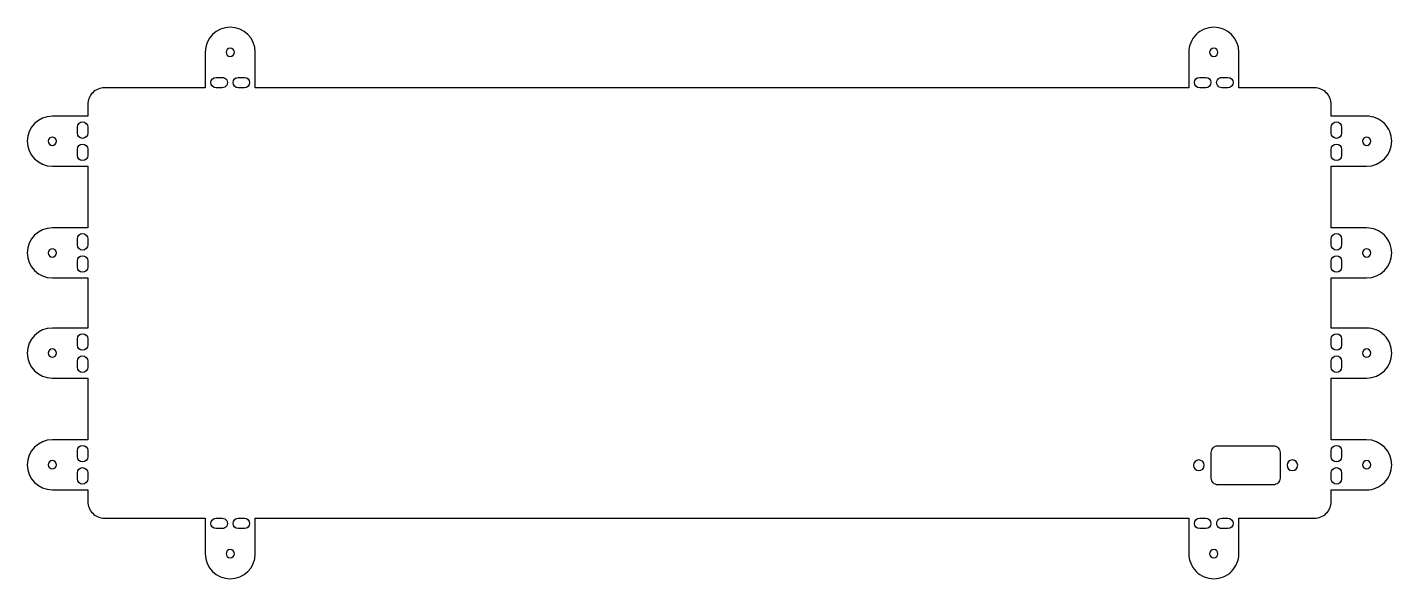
# Model space of a CAD drawing. Header units: millimetres. Extents: x -68 to 340, y -18 to 147.
import ezdxf

# ---------------------------------------------------------------- set-up
doc = ezdxf.new("R2010")
doc.units = ezdxf.units.MM
doc.layers.get('0').update_dxf_attribs({"linetype": 'CONTINUOUS'})

msp = doc.modelspace()

# ---------------------------------------------------------------- linework, layer by layer
for p, q in [((-53.26, 115.35), (-53.26, 117.17)), ((-50.13, 117.17), (-50.13, 115.35)), ((322.13, 115.35), (322.13, 117.17)), ((325.26, 117.17), (325.26, 115.35)), ((-53.26, 108.7), (-53.26, 110.52)), ((-50.13, 110.52), (-50.13, 108.7)), ((322.13, 108.7), (322.13, 110.52)), ((325.26, 110.52), (325.26, 108.7)), ((-53.26, 81.88), (-53.26, 83.7)), ((-50.13, 83.7), (-50.13, 81.88)), ((322.13, 81.88), (322.13, 83.7)), ((325.26, 83.7), (325.26, 81.88)), ((-53.26, 75.23), (-53.26, 77.05)), ((-50.13, 77.05), (-50.13, 75.23)), ((-53.26, 51.88), (-53.26, 53.7)), ((-50.13, 53.7), (-50.13, 51.88)), ((-53.26, 45.23), (-53.26, 47.05)), ((-50.13, 47.05), (-50.13, 45.23)), ((322.13, 45.23), (322.13, 47.05)), ((325.26, 47.05), (325.26, 45.23)), ((-53.26, 18.42), (-53.26, 20.23)), ((-50.13, 20.23), (-50.13, 18.42)), ((322.13, 18.42), (322.13, 20.23)), ((325.26, 20.23), (325.26, 18.42)), ((-53.26, 11.77), (-53.26, 13.58)), ((-50.13, 13.58), (-50.13, 11.77))]:
    msp.add_line(p, q)
for points in [[(322.13, 8.5), (332.76, 8.5, 0.414214), (340.26, 16, 0.414213), (332.76, 23.5), (322.13, 23.5), (322.13, 41.97), (332.76, 41.97, 0.414213), (340.26, 49.47, 0.414214), (332.76, 56.97), (322.13, 56.97), (322.13, 71.97), (332.76, 71.97, 0.414213), (340.26, 79.47, 0.414214), (332.76, 86.97), (322.13, 86.97), (322.13, 105.43), (332.76, 105.43, 0.414213), (340.26, 112.93, 0.414214), (332.76, 120.43), (322.13, 120.43), (322.13, 123.93, 0.414214), (317.13, 128.93), (294.5, 128.93), (294.5, 139.57, 0.414213), (287, 147.07, 0.414214), (279.5, 139.57), (279.5, 128.93), (0, 128.93), (0, 139.57, 0.414213), (-7.5, 147.07, 0.414213), (-15, 139.57), (-15, 128.93), (-45.13, 128.93, 0.414214), (-50.13, 123.93), (-50.13, 120.43), (-60.76, 120.43, 0.414213), (-68.26, 112.93, 0.414213), (-60.76, 105.43), (-50.13, 105.43), (-50.13, 86.97), (-60.76, 86.97, 0.414213), (-68.26, 79.47, 0.414213), (-60.76, 71.97), (-50.13, 71.97), (-50.13, 56.97), (-60.76, 56.97, 0.414213), (-68.26, 49.47, 0.414213), (-60.76, 41.97), (-50.13, 41.97), (-50.13, 23.5), (-60.76, 23.5, 0.414213), (-68.26, 16, 0.414213), (-60.76, 8.5), (-50.13, 8.5), (-50.13, 5, 0.414214), (-45.13, 0), (-15, 0), (-15, -10.63, 0.414213), (-7.5, -18.13, 0.414213), (0, -10.63), (0, 0), (279.5, 0), (279.5, -10.63, 0.414214), (287, -18.13, 0.414214), (294.5, -10.63), (294.5, 0), (317.13, 0, 0.414214), (322.13, 5)], [(-11.73, 132.07), (-9.92, 132.07, -1.000001), (-9.92, 128.93), (-11.73, 128.93, -1)], [(-3.27, 132.07, -1), (-3.27, 128.93), (-5.08, 128.93, -1), (-5.08, 132.07)], [(282.77, 128.93, -1), (282.77, 132.07), (284.58, 132.07, -1), (284.58, 128.93)], [(289.42, 128.93, -1.000001), (289.42, 132.07), (291.23, 132.07, -1), (291.23, 128.93)], [(322.13, 75.23), (322.13, 77.05, -1), (325.26, 77.05), (325.26, 75.23, -1)], [(322.13, 53.7, -1), (325.26, 53.7), (325.26, 51.88, -1), (322.13, 51.88)], [(288.23, 21.7), (304.83, 21.7, -0.414214), (306.83, 19.7), (306.83, 12, -0.414214), (304.83, 10), (288.23, 10, -0.414214), (286.23, 12), (286.23, 19.7, -0.414214)], [(325.26, 13.58), (325.26, 11.77, -1), (322.13, 11.77), (322.13, 13.58, -1)], [(-11.73, -3.13, -1), (-11.73, 0), (-9.92, 0, -1.000001), (-9.92, -3.13)], [(-3.27, -3.13), (-5.08, -3.13, -1), (-5.08, 0), (-3.27, 0, -1)], [(289.42, 0), (291.23, 0, -1), (291.23, -3.13), (289.42, -3.13, -1.000001)], [(284.58, -3.13), (282.77, -3.13, -1), (282.77, 0), (284.58, 0, -1)]]:
    msp.add_lwpolyline(points, format="xyb", close=True)
at = {"extrusion": (0, 0, -1)}
for centre, radius in [((7.5, 139.57), 1.25), ((-287, 139.57), 1.25), ((60.76, 112.93), 1.25), ((-332.76, 112.93), 1.25), ((60.76, 79.47), 1.25), ((-332.76, 79.47), 1.25), ((60.76, 49.47), 1.25), ((-332.76, 49.47), 1.25), ((60.76, 16), 1.25), ((-282.53, 15.85), 1.6), ((-310.53, 15.85), 1.6), ((-332.76, 16), 1.25), ((7.5, -10.63), 1.25), ((-287, -10.63), 1.25)]:
    msp.add_circle(centre, radius, dxfattribs=at)
for centre, start, end in [((51.7, 117.17), 0, 180), ((-323.7, 117.17), 0, 180), ((51.7, 115.35), -180, 0), ((-323.7, 115.35), -180, 0), ((51.7, 110.52), 0, 180), ((-323.7, 110.52), 0, 180), ((51.7, 108.7), -180, 0), ((-323.7, 108.7), -180, 0), ((51.7, 83.7), 0, 180), ((51.7, 81.88), -180, 0), ((-323.7, 83.7), 0, 180), ((-323.7, 81.88), -180, 0), ((51.7, 77.05), 0, 180), ((51.7, 75.23), -180, 0), ((51.7, 53.7), 0, 180), ((51.7, 51.88), -180, 0), ((51.7, 47.05), 0, 180), ((51.7, 45.23), -180, 0), ((-323.7, 47.05), 0, 180), ((-323.7, 45.23), -180, 0), ((51.7, 20.23), 0, 180), ((-323.7, 20.23), 0, 180), ((51.7, 18.42), -180, 0), ((-323.7, 18.42), -180, 0), ((51.7, 13.58), 0, 180), ((51.7, 11.77), -180, 0)]:
    msp.add_arc(centre, 1.57, start, end, dxfattribs=at)

doc.saveas('drawing.dxf')
